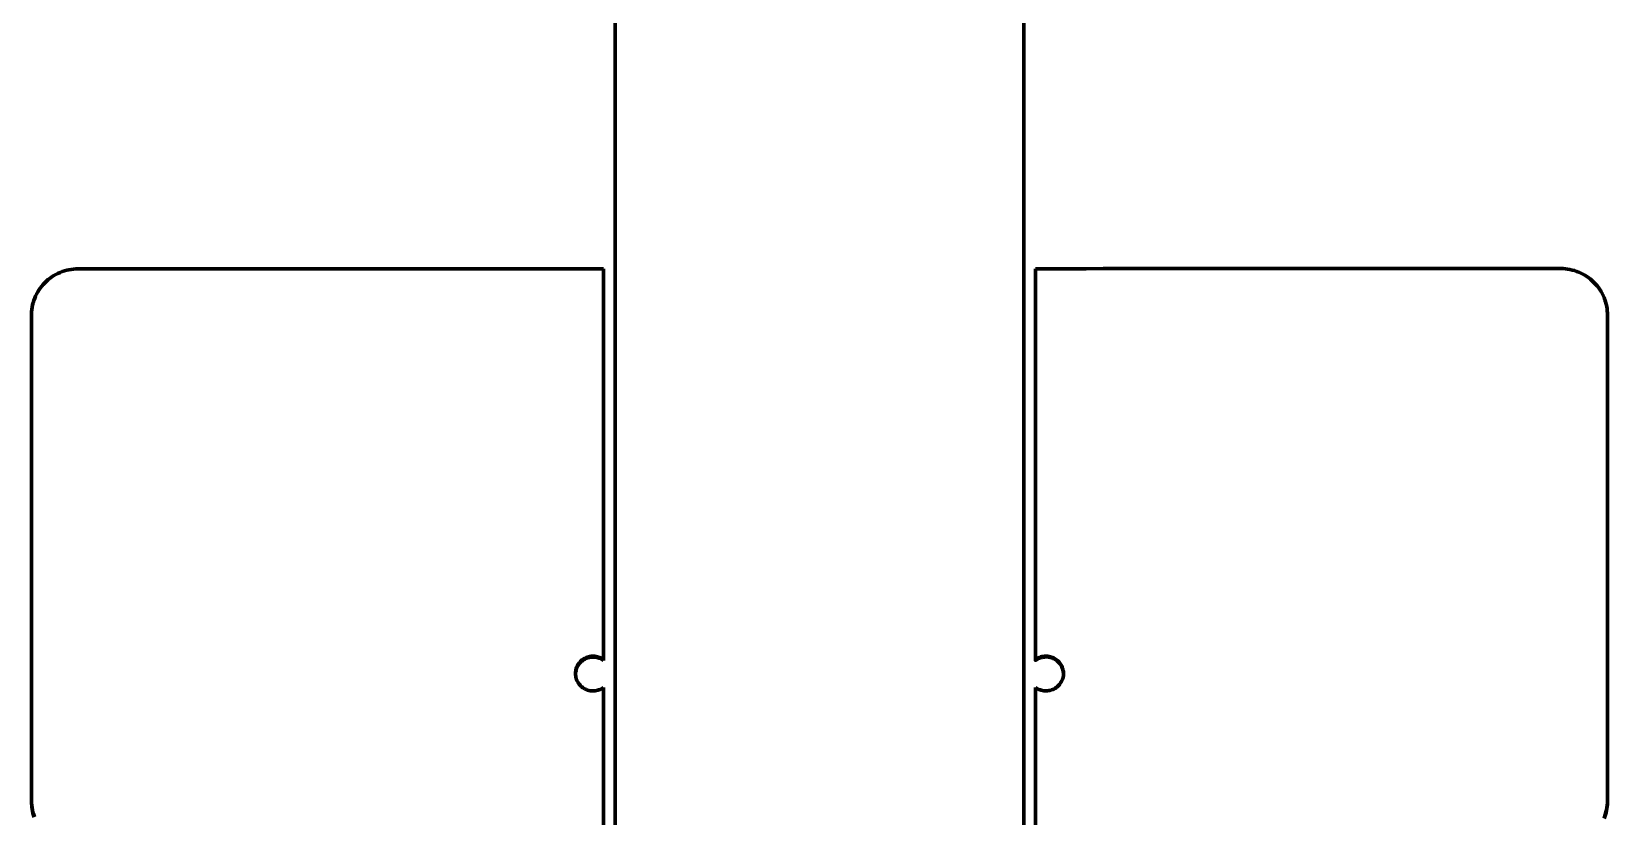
# Model space of a CAD drawing. Header units: millimetres. Extents: x 10 to 410, y 10 to 287.
# Drawn here: x 330.547 to 333.271, y 132.554 to 133.911 of the extents above; entities that cross this region are included whole.
import ezdxf

# ---------------------------------------------------------------- set-up
doc = ezdxf.new("R2010")
doc.units = ezdxf.units.MM
doc.layers.add('SECTION', color=1, linetype='CONTINUOUS', lineweight=70)

msp = doc.modelspace()

# ---------------------------------------------------------------- linework, layer by layer
at = {"layer": 'SECTION'}
for points in [[(331.556, 130.5004), (331.556, 131.21), (331.556, 131.9196), (331.556, 132.6293), (331.556, 133.3389), (331.556, 134.0486)], [(331.5561, 130.501), (331.5561, 131.2106), (331.5561, 131.9203), (331.5561, 132.6299), (331.5561, 133.3396), (331.5561, 134.0492)], [(332.2623, 130.5011), (332.2623, 131.2107), (332.2623, 131.9204), (332.2623, 132.63), (332.2623, 133.3397), (332.2623, 134.0493)], [(332.2623, 130.501), (332.2623, 131.2106), (332.2623, 131.9202), (332.2623, 132.6298), (332.2623, 133.3394), (332.2623, 134.049)], [(332.2623, 130.5004), (332.2623, 131.21), (332.2623, 131.9196), (332.2623, 132.6293), (332.2623, 133.3389), (332.2623, 134.0486)], [(330.5471, 133.4224), (330.5472, 133.4264), (330.5476, 133.4304), (330.5482, 133.4344), (330.549, 133.4383), (330.55, 133.4422), (330.5512, 133.446), (330.5526, 133.4498), (330.5541, 133.4535), (330.5559, 133.4571), (330.5578, 133.4607), (330.5599, 133.4641), (330.5622, 133.4674), (330.5646, 133.4706), (330.5672, 133.4737), (330.57, 133.4766), (330.5729, 133.4794), (330.5759, 133.482), (330.579, 133.4845), (330.5823, 133.4868), (330.5857, 133.489), (330.5892, 133.491), (330.5928, 133.4928), (330.5964, 133.4945), (330.6002, 133.4959), (330.604, 133.4972), (330.6079, 133.4983), (330.6118, 133.4992), (330.6158, 133.4998), (330.6197, 133.5003), (330.6237, 133.5006), (330.6278, 133.5007)], [(330.6278, 133.5007), (330.6571, 133.5007), (330.6864, 133.5007), (330.7156, 133.5007), (330.7449, 133.5007), (330.7742, 133.5008), (330.8035, 133.5008), (330.8328, 133.5008), (330.8621, 133.5008), (330.8914, 133.5008), (330.9207, 133.5008), (330.95, 133.5008), (330.9793, 133.5008), (331.0086, 133.5008), (331.0379, 133.5008), (331.0672, 133.5008), (331.0965, 133.5008), (331.1258, 133.5008), (331.1551, 133.5008), (331.1844, 133.5008), (331.2137, 133.5008), (331.2429, 133.5008), (331.2722, 133.5008), (331.3015, 133.5008), (331.3308, 133.5008), (331.3601, 133.5008), (331.3894, 133.5008), (331.4187, 133.5008), (331.448, 133.5008), (331.4773, 133.5008), (331.5066, 133.5008), (331.5359, 133.5008)], [(331.5359, 132.8249), (331.5359, 132.8467), (331.5359, 132.8685), (331.5359, 132.8903), (331.5359, 132.9121), (331.5359, 132.9339), (331.5359, 132.9557), (331.5359, 132.9775), (331.5359, 132.9993), (331.5359, 133.0211), (331.5359, 133.0429), (331.5359, 133.0647), (331.5359, 133.0865), (331.5359, 133.1083), (331.5359, 133.1302), (331.5359, 133.152), (331.5359, 133.1738), (331.5359, 133.1956), (331.5359, 133.2174), (331.5359, 133.2392), (331.5359, 133.261), (331.5359, 133.2828), (331.5359, 133.3046), (331.5359, 133.3264), (331.5359, 133.3482), (331.5359, 133.37), (331.5359, 133.3918), (331.5359, 133.4136), (331.5359, 133.4354), (331.5359, 133.4572), (331.5359, 133.479), (331.5359, 133.5008)], [(331.5359, 133.4995), (331.5359, 133.4995), (331.5359, 133.4995), (331.5359, 133.4995), (331.5359, 133.4995), (331.5359, 133.4995), (331.5359, 133.4995), (331.5359, 133.4995), (331.5359, 133.4995), (331.5359, 133.4995), (331.5359, 133.4995), (331.5359, 133.4995), (331.5359, 133.4995), (331.5359, 133.4995), (331.5359, 133.4995), (331.5359, 133.4995), (331.5359, 133.4995), (331.5359, 133.4995), (331.5359, 133.4996), (331.5359, 133.4996), (331.5359, 133.4996), (331.5359, 133.4996), (331.5359, 133.4996), (331.5359, 133.4996), (331.5359, 133.4996), (331.5359, 133.4996), (331.5359, 133.4996), (331.5359, 133.4996), (331.5359, 133.4996), (331.5359, 133.4996), (331.5359, 133.4996), (331.5359, 133.4996)], [(331.5359, 132.8235), (331.5359, 132.8453), (331.5359, 132.8671), (331.5359, 132.8889), (331.5359, 132.9108), (331.5359, 132.9326), (331.5359, 132.9544), (331.5359, 132.9762), (331.5359, 132.998), (331.5359, 133.0198), (331.5359, 133.0416), (331.5359, 133.0634), (331.5359, 133.0852), (331.5359, 133.107), (331.5359, 133.1288), (331.5359, 133.1506), (331.5359, 133.1724), (331.5359, 133.1942), (331.5359, 133.216), (331.5359, 133.2378), (331.5359, 133.2596), (331.5359, 133.2814), (331.5359, 133.3032), (331.5359, 133.3251), (331.5359, 133.3469), (331.5359, 133.3687), (331.5359, 133.3905), (331.5359, 133.4123), (331.5359, 133.4341), (331.5359, 133.4559), (331.5359, 133.4777), (331.5359, 133.4995)], [(332.2825, 133.5009), (332.3118, 133.5009), (332.3411, 133.5009), (332.3704, 133.5009), (332.3997, 133.501), (332.4289, 133.501), (332.4582, 133.501), (332.4875, 133.501), (332.5168, 133.501), (332.5461, 133.501), (332.5754, 133.501), (332.6047, 133.501), (332.634, 133.501), (332.6633, 133.501), (332.6926, 133.501), (332.7219, 133.501), (332.7512, 133.501), (332.7805, 133.501), (332.8098, 133.501), (332.8391, 133.501), (332.8684, 133.501), (332.8977, 133.501), (332.927, 133.501), (332.9562, 133.501), (332.9855, 133.501), (333.0148, 133.501), (333.0441, 133.501), (333.0734, 133.501), (333.1027, 133.501), (333.132, 133.501), (333.1613, 133.501), (333.1906, 133.501)], [(332.2825, 132.825), (332.2825, 132.8468), (332.2825, 132.8686), (332.2825, 132.8904), (332.2825, 132.9122), (332.2825, 132.934), (332.2825, 132.9558), (332.2825, 132.9776), (332.2825, 132.9994), (332.2825, 133.0212), (332.2825, 133.043), (332.2825, 133.0648), (332.2825, 133.0866), (332.2825, 133.1084), (332.2825, 133.1302), (332.2825, 133.1521), (332.2825, 133.1739), (332.2825, 133.1957), (332.2825, 133.2175), (332.2825, 133.2393), (332.2825, 133.2611), (332.2825, 133.2829), (332.2825, 133.3047), (332.2825, 133.3265), (332.2825, 133.3483), (332.2825, 133.3701), (332.2825, 133.3919), (332.2825, 133.4137), (332.2825, 133.4355), (332.2825, 133.4573), (332.2825, 133.4791), (332.2825, 133.5009)], [(333.2713, 133.4238), (333.271, 133.4278), (333.2706, 133.4317), (333.27, 133.4357), (333.2691, 133.4396), (333.2681, 133.4434), (333.2669, 133.4472), (333.2655, 133.4509), (333.2639, 133.4546), (333.2621, 133.4582), (333.2602, 133.4616), (333.2581, 133.465), (333.2558, 133.4683), (333.2533, 133.4714), (333.2507, 133.4744), (333.248, 133.4773), (333.2451, 133.4801), (333.2421, 133.4827), (333.239, 133.4851), (333.2357, 133.4874), (333.2323, 133.4895), (333.2289, 133.4915), (333.2253, 133.4933), (333.2217, 133.4949), (333.2179, 133.4963), (333.2142, 133.4976), (333.2103, 133.4986), (333.2064, 133.4995), (333.2025, 133.5002), (333.1986, 133.5007), (333.1946, 133.501), (333.1906, 133.501)], [(330.547, 133.4207), (330.547, 133.4208), (330.547, 133.4208), (330.547, 133.4209), (330.547, 133.4209), (330.547, 133.421), (330.547, 133.421), (330.547, 133.4211), (330.547, 133.4212), (330.547, 133.4212), (330.547, 133.4213), (330.547, 133.4213), (330.547, 133.4214), (330.547, 133.4214), (330.547, 133.4215), (330.547, 133.4215), (330.547, 133.4216), (330.5471, 133.4216), (330.5471, 133.4217), (330.5471, 133.4217), (330.5471, 133.4218), (330.5471, 133.4218), (330.5471, 133.4219), (330.5471, 133.422), (330.5471, 133.422), (330.5471, 133.4221), (330.5471, 133.4221), (330.5471, 133.4222), (330.5471, 133.4222), (330.5471, 133.4223), (330.5471, 133.4223), (330.5471, 133.4224)], [(330.5471, 133.4224), (330.5471, 133.4223), (330.5471, 133.4222), (330.5471, 133.4222), (330.5471, 133.4221), (330.5471, 133.422), (330.5471, 133.422), (330.5471, 133.4219), (330.5471, 133.4218), (330.5471, 133.4218), (330.5471, 133.4217), (330.547, 133.4216), (330.547, 133.4215), (330.547, 133.4215), (330.547, 133.4214), (330.547, 133.4213), (330.547, 133.4213), (330.547, 133.4212), (330.547, 133.4211), (330.547, 133.4211), (330.547, 133.421), (330.547, 133.4209), (330.547, 133.4208), (330.547, 133.4208), (330.547, 133.4207), (330.547, 133.4206), (330.547, 133.4206), (330.547, 133.4205), (330.547, 133.4204), (330.547, 133.4204), (330.547, 133.4203), (330.547, 133.4202)], [(330.547, 132.5808), (330.547, 132.6079), (330.547, 132.635), (330.547, 132.6621), (330.547, 132.6892), (330.547, 132.7162), (330.547, 132.7433), (330.547, 132.7704), (330.547, 132.7975), (330.547, 132.8246), (330.547, 132.8517), (330.547, 132.8788), (330.547, 132.9059), (330.547, 132.933), (330.547, 132.9601), (330.547, 132.9872), (330.547, 133.0143), (330.547, 133.0414), (330.547, 133.0685), (330.547, 133.0956), (330.547, 133.1227), (330.547, 133.1498), (330.547, 133.1769), (330.547, 133.204), (330.547, 133.2311), (330.547, 133.2582), (330.547, 133.2853), (330.547, 133.3123), (330.547, 133.3394), (330.547, 133.3665), (330.547, 133.3936), (330.547, 133.4207)], [(330.547, 133.4202), (330.547, 133.4202), (330.547, 133.4203), (330.547, 133.4203), (330.547, 133.4203), (330.547, 133.4203), (330.547, 133.4203), (330.547, 133.4203), (330.547, 133.4204), (330.547, 133.4204), (330.547, 133.4204), (330.547, 133.4204), (330.547, 133.4204), (330.547, 133.4204), (330.547, 133.4204), (330.547, 133.4205), (330.547, 133.4205), (330.547, 133.4205), (330.547, 133.4205), (330.547, 133.4205), (330.547, 133.4205), (330.547, 133.4206), (330.547, 133.4206), (330.547, 133.4206), (330.547, 133.4206), (330.547, 133.4206), (330.547, 133.4206), (330.547, 133.4207), (330.547, 133.4207), (330.547, 133.4207), (330.547, 133.4207), (330.547, 133.4207)], [(330.547, 133.4202), (330.547, 133.4202), (330.547, 133.4203), (330.547, 133.4203), (330.547, 133.4203), (330.547, 133.4203), (330.547, 133.4203), (330.547, 133.4203), (330.547, 133.4204), (330.547, 133.4204), (330.547, 133.4204), (330.547, 133.4204), (330.547, 133.4204), (330.547, 133.4204), (330.547, 133.4204), (330.547, 133.4205), (330.547, 133.4205), (330.547, 133.4205), (330.547, 133.4205), (330.547, 133.4205), (330.547, 133.4205), (330.547, 133.4206), (330.547, 133.4206), (330.547, 133.4206), (330.547, 133.4206), (330.547, 133.4206), (330.547, 133.4206), (330.547, 133.4207), (330.547, 133.4207), (330.547, 133.4207), (330.547, 133.4207), (330.547, 133.4207)], [(330.547, 133.4197), (330.547, 133.4197), (330.547, 133.4197), (330.547, 133.4198), (330.547, 133.4198), (330.547, 133.4198), (330.547, 133.4198), (330.547, 133.4198), (330.547, 133.4198), (330.547, 133.4199), (330.547, 133.4199), (330.547, 133.4199), (330.547, 133.4199), (330.547, 133.4199), (330.547, 133.4199), (330.547, 133.42), (330.547, 133.42), (330.547, 133.42), (330.547, 133.42), (330.547, 133.42), (330.547, 133.42), (330.547, 133.4201), (330.547, 133.4201), (330.547, 133.4201), (330.547, 133.4201), (330.547, 133.4201), (330.547, 133.4201), (330.547, 133.4202), (330.547, 133.4202), (330.547, 133.4202), (330.547, 133.4202), (330.547, 133.4202)], [(330.547, 133.4197), (330.547, 133.4197), (330.547, 133.4197), (330.547, 133.4198), (330.547, 133.4198), (330.547, 133.4198), (330.547, 133.4198), (330.547, 133.4198), (330.547, 133.4198), (330.547, 133.4199), (330.547, 133.4199), (330.547, 133.4199), (330.547, 133.4199), (330.547, 133.4199), (330.547, 133.4199), (330.547, 133.42), (330.547, 133.42), (330.547, 133.42), (330.547, 133.42), (330.547, 133.42), (330.547, 133.42), (330.547, 133.4201), (330.547, 133.4201), (330.547, 133.4201), (330.547, 133.4201), (330.547, 133.4201), (330.547, 133.4201), (330.547, 133.4202), (330.547, 133.4202), (330.547, 133.4202), (330.547, 133.4202), (330.547, 133.4202)], [(330.547, 132.5803), (330.547, 132.6074), (330.547, 132.6345), (330.547, 132.6615), (330.547, 132.6886), (330.547, 132.7157), (330.547, 132.7428), (330.547, 132.7699), (330.547, 132.797), (330.547, 132.8241), (330.547, 132.8512), (330.547, 132.8783), (330.547, 132.9054), (330.547, 132.9325), (330.547, 132.9596), (330.547, 132.9867), (330.547, 133.0138), (330.547, 133.0409), (330.547, 133.068), (330.547, 133.0951), (330.547, 133.1222), (330.547, 133.1493), (330.547, 133.1764), (330.547, 133.2035), (330.547, 133.2306), (330.547, 133.2576), (330.547, 133.2847), (330.547, 133.3118), (330.547, 133.3389), (330.547, 133.366), (330.547, 133.3931), (330.547, 133.4202)], [(333.2713, 133.4211), (333.2713, 133.4212), (333.2713, 133.4212), (333.2713, 133.4213), (333.2713, 133.4214), (333.2713, 133.4215), (333.2713, 133.4216), (333.2713, 133.4217), (333.2713, 133.4218), (333.2713, 133.4219), (333.2713, 133.4219), (333.2713, 133.422), (333.2713, 133.4221), (333.2713, 133.4222), (333.2713, 133.4223), (333.2713, 133.4224), (333.2713, 133.4225), (333.2713, 133.4226), (333.2713, 133.4227), (333.2713, 133.4227), (333.2713, 133.4228), (333.2713, 133.4229), (333.2713, 133.423), (333.2713, 133.4231), (333.2713, 133.4232), (333.2713, 133.4233), (333.2713, 133.4234), (333.2713, 133.4235), (333.2713, 133.4235), (333.2713, 133.4236), (333.2713, 133.4237), (333.2713, 133.4238)], [(333.2713, 133.4238), (333.2713, 133.4237), (333.2713, 133.4236), (333.2713, 133.4235), (333.2713, 133.4233), (333.2713, 133.4232), (333.2713, 133.4231), (333.2713, 133.423), (333.2713, 133.4229), (333.2713, 133.4228), (333.2713, 133.4226), (333.2713, 133.4225), (333.2713, 133.4224), (333.2713, 133.4223), (333.2713, 133.4222), (333.2713, 133.4221), (333.2713, 133.422), (333.2713, 133.4218), (333.2713, 133.4217), (333.2713, 133.4216), (333.2713, 133.4215), (333.2713, 133.4214), (333.2713, 133.4213), (333.2713, 133.4211), (333.2713, 133.421), (333.2713, 133.4209), (333.2713, 133.4208), (333.2713, 133.4207), (333.2713, 133.4206), (333.2713, 133.4205), (333.2713, 133.4203), (333.2713, 133.4202)], [(333.2713, 132.5811), (333.2713, 132.6082), (333.2713, 132.6353), (333.2713, 132.6624), (333.2713, 132.6895), (333.2713, 132.7166), (333.2713, 132.7437), (333.2713, 132.7708), (333.2713, 132.7979), (333.2713, 132.825), (333.2713, 132.8521), (333.2713, 132.8792), (333.2713, 132.9062), (333.2713, 132.9333), (333.2713, 132.9604), (333.2713, 132.9875), (333.2713, 133.0146), (333.2713, 133.0417), (333.2713, 133.0688), (333.2713, 133.0959), (333.2713, 133.123), (333.2713, 133.1501), (333.2713, 133.1772), (333.2713, 133.2043), (333.2713, 133.2314), (333.2713, 133.2585), (333.2713, 133.2856), (333.2713, 133.3127), (333.2713, 133.3398), (333.2713, 133.3669), (333.2713, 133.394), (333.2713, 133.4211)], [(333.2713, 133.4211), (333.2713, 133.421), (333.2713, 133.421), (333.2713, 133.421), (333.2713, 133.421), (333.2713, 133.4209), (333.2713, 133.4209), (333.2713, 133.4209), (333.2713, 133.4208), (333.2713, 133.4208), (333.2713, 133.4208), (333.2713, 133.4208), (333.2713, 133.4207), (333.2713, 133.4207), (333.2713, 133.4207), (333.2713, 133.4207), (333.2713, 133.4206), (333.2713, 133.4206), (333.2713, 133.4206), (333.2713, 133.4205), (333.2713, 133.4205), (333.2713, 133.4205), (333.2713, 133.4205), (333.2713, 133.4204), (333.2713, 133.4204), (333.2713, 133.4204), (333.2713, 133.4204), (333.2713, 133.4203), (333.2713, 133.4203), (333.2713, 133.4203), (333.2713, 133.4202), (333.2713, 133.4202)], [(333.2713, 133.4211), (333.2713, 133.421), (333.2713, 133.421), (333.2713, 133.421), (333.2713, 133.421), (333.2713, 133.4209), (333.2713, 133.4209), (333.2713, 133.4209), (333.2713, 133.4208), (333.2713, 133.4208), (333.2713, 133.4208), (333.2713, 133.4208), (333.2713, 133.4207), (333.2713, 133.4207), (333.2713, 133.4207), (333.2713, 133.4207), (333.2713, 133.4206), (333.2713, 133.4206), (333.2713, 133.4206), (333.2713, 133.4205), (333.2713, 133.4205), (333.2713, 133.4205), (333.2713, 133.4205), (333.2713, 133.4204), (333.2713, 133.4204), (333.2713, 133.4204), (333.2713, 133.4204), (333.2713, 133.4203), (333.2713, 133.4203), (333.2713, 133.4203), (333.2713, 133.4202), (333.2713, 133.4202)], [(333.2713, 133.4202), (333.2713, 133.4202), (333.2713, 133.4202), (333.2713, 133.4202), (333.2713, 133.4202), (333.2713, 133.4201), (333.2713, 133.4201), (333.2713, 133.4201), (333.2713, 133.4201), (333.2713, 133.4201), (333.2713, 133.4201), (333.2713, 133.42), (333.2713, 133.42), (333.2713, 133.42), (333.2713, 133.42), (333.2713, 133.42), (333.2713, 133.42), (333.2713, 133.4199), (333.2713, 133.4199), (333.2713, 133.4199), (333.2713, 133.4199), (333.2713, 133.4199), (333.2713, 133.4199), (333.2713, 133.4198), (333.2713, 133.4198), (333.2713, 133.4198), (333.2713, 133.4198), (333.2713, 133.4198), (333.2713, 133.4198), (333.2713, 133.4197), (333.2713, 133.4197), (333.2713, 133.4197)], [(333.2713, 133.4202), (333.2713, 133.4202), (333.2713, 133.4202), (333.2713, 133.4202), (333.2713, 133.4202), (333.2713, 133.4201), (333.2713, 133.4201), (333.2713, 133.4201), (333.2713, 133.4201), (333.2713, 133.4201), (333.2713, 133.4201), (333.2713, 133.42), (333.2713, 133.42), (333.2713, 133.42), (333.2713, 133.42), (333.2713, 133.42), (333.2713, 133.42), (333.2713, 133.4199), (333.2713, 133.4199), (333.2713, 133.4199), (333.2713, 133.4199), (333.2713, 133.4199), (333.2713, 133.4199), (333.2713, 133.4198), (333.2713, 133.4198), (333.2713, 133.4198), (333.2713, 133.4198), (333.2713, 133.4198), (333.2713, 133.4198), (333.2713, 133.4197), (333.2713, 133.4197), (333.2713, 133.4197)], [(333.2713, 132.5803), (333.2713, 132.6074), (333.2713, 132.6345), (333.2713, 132.6615), (333.2713, 132.6886), (333.2713, 132.7157), (333.2713, 132.7428), (333.2713, 132.7699), (333.2713, 132.797), (333.2713, 132.8241), (333.2713, 132.8512), (333.2713, 132.8783), (333.2713, 132.9054), (333.2713, 132.9325), (333.2713, 132.9596), (333.2713, 132.9867), (333.2713, 133.0138), (333.2713, 133.0409), (333.2713, 133.068), (333.2713, 133.0951), (333.2713, 133.1222), (333.2713, 133.1493), (333.2713, 133.1764), (333.2713, 133.2035), (333.2713, 133.2306), (333.2713, 133.2576), (333.2713, 133.2847), (333.2713, 133.3118), (333.2713, 133.3389), (333.2713, 133.366), (333.2713, 133.3931), (333.2713, 133.4202)], [(333.2713, 132.5808), (333.2713, 132.6078), (333.2713, 132.6349), (333.2713, 132.662), (333.2713, 132.689), (333.2713, 132.7161), (333.2713, 132.7431), (333.2713, 132.7702), (333.2713, 132.7973), (333.2713, 132.8243), (333.2713, 132.8514), (333.2713, 132.8785), (333.2713, 132.9055), (333.2713, 132.9326), (333.2713, 132.9596), (333.2713, 132.9867), (333.2713, 133.0138), (333.2713, 133.0408), (333.2713, 133.0679), (333.2713, 133.095), (333.2713, 133.122), (333.2713, 133.1491), (333.2713, 133.1761), (333.2713, 133.2032), (333.2713, 133.2303), (333.2713, 133.2573), (333.2713, 133.2844), (333.2713, 133.3115), (333.2713, 133.3385), (333.2713, 133.3656), (333.2713, 133.3927), (333.2713, 133.4197)], [(331.5359, 132.8235), (331.5341, 132.8247), (331.5323, 132.8258), (331.5304, 132.8268), (331.5284, 132.8276), (331.5264, 132.8283), (331.5243, 132.8288), (331.5222, 132.8292), (331.5201, 132.8294), (331.5179, 132.8295), (331.5158, 132.8295), (331.5137, 132.8293), (331.5116, 132.8289), (331.5095, 132.8284), (331.5074, 132.8277), (331.5055, 132.8269), (331.5035, 132.826), (331.5017, 132.825), (331.4999, 132.8238), (331.4982, 132.8225), (331.4966, 132.821), (331.4951, 132.8195), (331.4938, 132.8178), (331.4925, 132.8161), (331.4914, 132.8143), (331.4904, 132.8124), (331.4895, 132.8104), (331.4888, 132.8084), (331.4883, 132.8064), (331.4878, 132.8043), (331.4876, 132.8021), (331.4875, 132.8)], [(331.4876, 132.8033), (331.4878, 132.8054), (331.4882, 132.8074), (331.4887, 132.8094), (331.4894, 132.8114), (331.4902, 132.8133), (331.4911, 132.8152), (331.4922, 132.8169), (331.4933, 132.8187), (331.4946, 132.8203), (331.496, 132.8218), (331.4975, 132.8232), (331.4991, 132.8246), (331.5008, 132.8258), (331.5026, 132.8269), (331.5044, 132.8278), (331.5063, 132.8287), (331.5083, 132.8294), (331.5103, 132.83), (331.5123, 132.8304), (331.5144, 132.8307), (331.5164, 132.8308), (331.5185, 132.8309), (331.5206, 132.8307), (331.5226, 132.8305), (331.5247, 132.8301), (331.5267, 132.8295), (331.5286, 132.8289), (331.5305, 132.8281), (331.5324, 132.8271), (331.5342, 132.8261), (331.5359, 132.8249)], [(331.5359, 132.8243), (331.5359, 132.8243), (331.5359, 132.8243), (331.5359, 132.8243), (331.5359, 132.8243), (331.5359, 132.8244), (331.5359, 132.8244), (331.5359, 132.8244), (331.5359, 132.8244), (331.5359, 132.8244), (331.5359, 132.8245), (331.5359, 132.8245), (331.5359, 132.8245), (331.5359, 132.8245), (331.5359, 132.8245), (331.5359, 132.8246), (331.5359, 132.8246), (331.5359, 132.8246), (331.5359, 132.8246), (331.5359, 132.8246), (331.5359, 132.8247), (331.5359, 132.8247), (331.5359, 132.8247), (331.5359, 132.8247), (331.5359, 132.8247), (331.5359, 132.8248), (331.5359, 132.8248), (331.5359, 132.8248), (331.5359, 132.8248), (331.5359, 132.8248), (331.5359, 132.8249), (331.5359, 132.8249)], [(331.5359, 132.8235), (331.5359, 132.8236), (331.5359, 132.8236), (331.5359, 132.8236), (331.5359, 132.8236), (331.5359, 132.8236), (331.5359, 132.8237), (331.5359, 132.8237), (331.5359, 132.8237), (331.5359, 132.8237), (331.5359, 132.8238), (331.5359, 132.8238), (331.5359, 132.8238), (331.5359, 132.8238), (331.5359, 132.8239), (331.5359, 132.8239), (331.5359, 132.8239), (331.5359, 132.8239), (331.5359, 132.8239), (331.5359, 132.824), (331.5359, 132.824), (331.5359, 132.824), (331.5359, 132.824), (331.5359, 132.8241), (331.5359, 132.8241), (331.5359, 132.8241), (331.5359, 132.8241), (331.5359, 132.8242), (331.5359, 132.8242), (331.5359, 132.8242), (331.5359, 132.8242), (331.5359, 132.8243)], [(332.2825, 132.825), (332.2842, 132.8261), (332.2859, 132.8272), (332.2878, 132.8281), (332.2897, 132.8289), (332.2916, 132.8296), (332.2936, 132.8302), (332.2956, 132.8306), (332.2977, 132.8308), (332.2997, 132.831), (332.3018, 132.8309), (332.3039, 132.8308), (332.3059, 132.8305), (332.3079, 132.8301), (332.3099, 132.8295), (332.3119, 132.8288), (332.3137, 132.828), (332.3156, 132.8271), (332.3173, 132.826), (332.319, 132.8248), (332.3206, 132.8235), (332.3221, 132.8221), (332.3235, 132.8206), (332.3248, 132.819), (332.326, 132.8173), (332.3271, 132.8156), (332.328, 132.8137), (332.3289, 132.8118), (332.3295, 132.8099), (332.3301, 132.8079), (332.3305, 132.8059), (332.3308, 132.8038)], [(332.3309, 132.8005), (332.3308, 132.8026), (332.3305, 132.8047), (332.33, 132.8068), (332.3295, 132.8089), (332.3287, 132.8109), (332.3279, 132.8128), (332.3268, 132.8147), (332.3257, 132.8165), (332.3244, 132.8182), (332.3231, 132.8198), (332.3216, 132.8213), (332.32, 132.8227), (332.3183, 132.824), (332.3165, 132.8252), (332.3147, 132.8262), (332.3127, 132.8271), (332.3108, 132.8279), (332.3087, 132.8285), (332.3067, 132.829), (332.3046, 132.8294), (332.3025, 132.8296), (332.3003, 132.8296), (332.2982, 132.8295), (332.2961, 132.8293), (332.294, 132.8289), (332.2919, 132.8284), (332.2899, 132.8277), (332.288, 132.8269), (332.2861, 132.8259), (332.2842, 132.8248), (332.2825, 132.8236)], [(332.2825, 132.825), (332.2825, 132.8249), (332.2825, 132.8249), (332.2825, 132.8249), (332.2825, 132.8249), (332.2825, 132.8249), (332.2825, 132.8248), (332.2825, 132.8248), (332.2825, 132.8248), (332.2825, 132.8248), (332.2825, 132.8247), (332.2825, 132.8247), (332.2825, 132.8247), (332.2825, 132.8247), (332.2825, 132.8246), (332.2825, 132.8246), (332.2825, 132.8246), (332.2825, 132.8246), (332.2825, 132.8246), (332.2825, 132.8245), (332.2825, 132.8245), (332.2825, 132.8245), (332.2825, 132.8245), (332.2825, 132.8244), (332.2825, 132.8244), (332.2825, 132.8244), (332.2825, 132.8244), (332.2825, 132.8243), (332.2825, 132.8243), (332.2825, 132.8243), (332.2825, 132.8243), (332.2825, 132.8243)], [(332.2825, 132.8236), (332.2825, 132.8237), (332.2825, 132.8237), (332.2825, 132.8237), (332.2825, 132.8238), (332.2825, 132.8238), (332.2825, 132.8239), (332.2825, 132.8239), (332.2825, 132.8239), (332.2825, 132.824), (332.2825, 132.824), (332.2825, 132.8241), (332.2825, 132.8241), (332.2825, 132.8241), (332.2825, 132.8242), (332.2825, 132.8242), (332.2825, 132.8243), (332.2825, 132.8243), (332.2825, 132.8244), (332.2825, 132.8244), (332.2825, 132.8244), (332.2825, 132.8245), (332.2825, 132.8245), (332.2825, 132.8246), (332.2825, 132.8246), (332.2825, 132.8246), (332.2825, 132.8247), (332.2825, 132.8247), (332.2825, 132.8248), (332.2825, 132.8248), (332.2825, 132.8248), (332.2825, 132.8249)], [(332.2825, 132.8243), (332.2825, 132.8242), (332.2825, 132.8242), (332.2825, 132.8242), (332.2825, 132.8242), (332.2825, 132.8241), (332.2825, 132.8241), (332.2825, 132.8241), (332.2825, 132.8241), (332.2825, 132.8241), (332.2825, 132.824), (332.2825, 132.824), (332.2825, 132.824), (332.2825, 132.824), (332.2825, 132.824), (332.2825, 132.8239), (332.2825, 132.8239), (332.2825, 132.8239), (332.2825, 132.8239), (332.2825, 132.8239), (332.2825, 132.8238), (332.2825, 132.8238), (332.2825, 132.8238), (332.2825, 132.8238), (332.2825, 132.8238), (332.2825, 132.8237), (332.2825, 132.8237), (332.2825, 132.8237), (332.2825, 132.8237), (332.2825, 132.8237), (332.2825, 132.8236), (332.2825, 132.8236)], [(331.5359, 132.7769), (331.534, 132.7756), (331.5321, 132.7745), (331.5301, 132.7735), (331.528, 132.7727), (331.5259, 132.772), (331.5237, 132.7715), (331.5215, 132.7711), (331.5193, 132.7709), (331.5171, 132.7709), (331.5149, 132.771), (331.5126, 132.7713), (331.5104, 132.7718), (331.5083, 132.7724), (331.5062, 132.7731), (331.5042, 132.7741), (331.5022, 132.7751), (331.5003, 132.7763), (331.4985, 132.7777), (331.4969, 132.7791), (331.4953, 132.7807), (331.4938, 132.7824), (331.4925, 132.7842), (331.4914, 132.7861), (331.4903, 132.7881), (331.4894, 132.7902), (331.4887, 132.7923), (331.4882, 132.7944), (331.4878, 132.7966), (331.4875, 132.7989), (331.4875, 132.8011), (331.4876, 132.8033)], [(332.3308, 132.8038), (332.3309, 132.8016), (332.3309, 132.7993), (332.3307, 132.7971), (332.3303, 132.7949), (332.3297, 132.7927), (332.329, 132.7906), (332.3282, 132.7885), (332.3272, 132.7865), (332.326, 132.7846), (332.3247, 132.7828), (332.3232, 132.781), (332.3217, 132.7794), (332.32, 132.7779), (332.3182, 132.7766), (332.3163, 132.7753), (332.3144, 132.7742), (332.3123, 132.7733), (332.3102, 132.7725), (332.3081, 132.7719), (332.3059, 132.7714), (332.3036, 132.7711), (332.3014, 132.771), (332.2992, 132.771), (332.2969, 132.7712), (332.2947, 132.7716), (332.2925, 132.7721), (332.2904, 132.7728), (332.2883, 132.7736), (332.2863, 132.7746), (332.2843, 132.7757), (332.2825, 132.777)], [(331.5359, 132.5343), (331.5359, 132.5586), (331.5359, 132.5828), (331.5359, 132.6071), (331.5359, 132.6313), (331.5359, 132.6556), (331.5359, 132.6799), (331.5359, 132.7041), (331.5359, 132.7284), (331.5359, 132.7526), (331.5359, 132.7769)], [(331.5359, 132.7755), (331.5359, 132.7755), (331.5359, 132.7755), (331.5359, 132.7755), (331.5359, 132.7755), (331.5359, 132.7755), (331.5359, 132.7756), (331.5359, 132.7756), (331.5359, 132.7756), (331.5359, 132.7756), (331.5359, 132.7756), (331.5359, 132.7756), (331.5359, 132.7756), (331.5359, 132.7756), (331.5359, 132.7756), (331.5359, 132.7756), (331.5359, 132.7756), (331.5359, 132.7756), (331.5359, 132.7756), (331.5359, 132.7756), (331.5359, 132.7756), (331.5359, 132.7756), (331.5359, 132.7756), (331.5359, 132.7756), (331.5359, 132.7756), (331.5359, 132.7756), (331.5359, 132.7756), (331.5359, 132.7756), (331.5359, 132.7756), (331.5359, 132.7756), (331.5359, 132.7756), (331.5359, 132.7756)], [(331.5359, 132.533), (331.5359, 132.5572), (331.5359, 132.5815), (331.5359, 132.6057), (331.5359, 132.63), (331.5359, 132.6542), (331.5359, 132.6785), (331.5359, 132.7028), (331.5359, 132.727), (331.5359, 132.7513), (331.5359, 132.7755)], [(332.2825, 132.5344), (332.2825, 132.5587), (332.2825, 132.5829), (332.2825, 132.6072), (332.2825, 132.6314), (332.2825, 132.6557), (332.2825, 132.6799), (332.2825, 132.7042), (332.2825, 132.7285), (332.2825, 132.7527), (332.2825, 132.777)], [(330.547, 132.5803), (330.547, 132.5803), (330.547, 132.5803), (330.547, 132.5803), (330.547, 132.5803), (330.547, 132.5803), (330.547, 132.5804), (330.547, 132.5804), (330.547, 132.5804), (330.547, 132.5804), (330.547, 132.5804), (330.547, 132.5804), (330.547, 132.5805), (330.547, 132.5805), (330.547, 132.5805), (330.547, 132.5805), (330.547, 132.5805), (330.547, 132.5805), (330.547, 132.5806), (330.547, 132.5806), (330.547, 132.5806), (330.547, 132.5806), (330.547, 132.5806), (330.547, 132.5806), (330.547, 132.5807), (330.547, 132.5807), (330.547, 132.5807), (330.547, 132.5807), (330.547, 132.5807), (330.547, 132.5807), (330.547, 132.5808), (330.547, 132.5808)], [(330.547, 132.5808), (330.5472, 132.5767), (330.5475, 132.5726), (330.548, 132.5686), (330.5487, 132.5646), (330.5496, 132.5606), (330.5508, 132.5567), (330.5521, 132.5529)], [(330.547, 132.5803), (330.547, 132.5803), (330.547, 132.5803), (330.547, 132.5803), (330.547, 132.5803), (330.547, 132.5803), (330.547, 132.5804), (330.547, 132.5804), (330.547, 132.5804), (330.547, 132.5804), (330.547, 132.5804), (330.547, 132.5804), (330.547, 132.5805), (330.547, 132.5805), (330.547, 132.5805), (330.547, 132.5805), (330.547, 132.5805), (330.547, 132.5805), (330.547, 132.5806), (330.547, 132.5806), (330.547, 132.5806), (330.547, 132.5806), (330.547, 132.5806), (330.547, 132.5806), (330.547, 132.5807), (330.547, 132.5807), (330.547, 132.5807), (330.547, 132.5807), (330.547, 132.5807), (330.547, 132.5807), (330.547, 132.5808), (330.547, 132.5808)], [(330.5471, 132.5794), (330.5471, 132.5794), (330.5471, 132.5795), (330.5471, 132.5795), (330.5471, 132.5795), (330.5471, 132.5796), (330.547, 132.5796), (330.547, 132.5796), (330.547, 132.5796), (330.547, 132.5797), (330.547, 132.5797), (330.547, 132.5797), (330.547, 132.5797), (330.547, 132.5798), (330.547, 132.5798), (330.547, 132.5798), (330.547, 132.5799), (330.547, 132.5799), (330.547, 132.5799), (330.547, 132.5799), (330.547, 132.58), (330.547, 132.58), (330.547, 132.58), (330.547, 132.58), (330.547, 132.5801), (330.547, 132.5801), (330.547, 132.5801), (330.547, 132.5802), (330.547, 132.5802), (330.547, 132.5802), (330.547, 132.5802), (330.547, 132.5803)], [(330.5471, 132.5794), (330.5471, 132.5794), (330.5471, 132.5795), (330.5471, 132.5795), (330.5471, 132.5795), (330.5471, 132.5796), (330.547, 132.5796), (330.547, 132.5796), (330.547, 132.5796), (330.547, 132.5797), (330.547, 132.5797), (330.547, 132.5797), (330.547, 132.5797), (330.547, 132.5798), (330.547, 132.5798), (330.547, 132.5798), (330.547, 132.5799), (330.547, 132.5799), (330.547, 132.5799), (330.547, 132.5799), (330.547, 132.58), (330.547, 132.58), (330.547, 132.58), (330.547, 132.58), (330.547, 132.5801), (330.547, 132.5801), (330.547, 132.5801), (330.547, 132.5802), (330.547, 132.5802), (330.547, 132.5802), (330.547, 132.5802), (330.547, 132.5803)], [(330.5471, 132.5767), (330.5471, 132.5768), (330.5471, 132.5769), (330.5471, 132.577), (330.5471, 132.5771), (330.5471, 132.5773), (330.5471, 132.5774), (330.5471, 132.5775), (330.5471, 132.5776), (330.5471, 132.5777), (330.5471, 132.5778), (330.5471, 132.5779), (330.5471, 132.5781), (330.5471, 132.5782), (330.5471, 132.5783), (330.5471, 132.5784), (330.5471, 132.5785), (330.5471, 132.5786), (330.5471, 132.5788), (330.547, 132.5789), (330.547, 132.579), (330.547, 132.5791), (330.547, 132.5792), (330.547, 132.5793), (330.547, 132.5795), (330.547, 132.5796), (330.547, 132.5797), (330.547, 132.5798), (330.547, 132.5799), (330.547, 132.58), (330.547, 132.5801), (330.547, 132.5803)], [(330.5471, 132.5794), (330.5471, 132.5793), (330.5471, 132.5792), (330.5471, 132.5792), (330.5471, 132.5791), (330.5471, 132.579), (330.5471, 132.5789), (330.5471, 132.5788), (330.5471, 132.5787), (330.5471, 132.5786), (330.5471, 132.5785), (330.5471, 132.5784), (330.5471, 132.5784), (330.5471, 132.5783), (330.5471, 132.5782), (330.5471, 132.5781), (330.5471, 132.578), (330.5471, 132.5779), (330.5471, 132.5778), (330.5471, 132.5777), (330.5471, 132.5777), (330.5471, 132.5776), (330.5471, 132.5775), (330.5471, 132.5774), (330.5471, 132.5773), (330.5471, 132.5772), (330.5471, 132.5771), (330.5471, 132.577), (330.5471, 132.5769), (330.5471, 132.5769), (330.5471, 132.5768), (330.5471, 132.5767)], [(330.5471, 132.5767), (330.5473, 132.5732), (330.5477, 132.5697), (330.5482, 132.5662), (330.5488, 132.5628), (330.5496, 132.5594), (330.5506, 132.556), (330.5517, 132.5527)], [(333.2713, 132.5781), (333.2712, 132.5746), (333.2708, 132.571), (333.2704, 132.5675), (333.2698, 132.564), (333.269, 132.5606), (333.268, 132.5572), (333.267, 132.5538), (333.2657, 132.5505)], [(333.2713, 132.5811), (333.2712, 132.577), (333.2709, 132.573), (333.2704, 132.5689), (333.2697, 132.5649), (333.2687, 132.561), (333.2676, 132.5571), (333.2663, 132.5532)], [(333.2713, 132.5811), (333.2713, 132.5811), (333.2713, 132.581), (333.2713, 132.581), (333.2713, 132.581), (333.2713, 132.581), (333.2713, 132.5809), (333.2713, 132.5809), (333.2713, 132.5809), (333.2713, 132.5809), (333.2713, 132.5808), (333.2713, 132.5808), (333.2713, 132.5808), (333.2713, 132.5808), (333.2713, 132.5807), (333.2713, 132.5807), (333.2713, 132.5807), (333.2713, 132.5806), (333.2713, 132.5806), (333.2713, 132.5806), (333.2713, 132.5806), (333.2713, 132.5805), (333.2713, 132.5805), (333.2713, 132.5805), (333.2713, 132.5805), (333.2713, 132.5804), (333.2713, 132.5804), (333.2713, 132.5804), (333.2713, 132.5803), (333.2713, 132.5803), (333.2713, 132.5803), (333.2713, 132.5803)], [(333.2713, 132.5811), (333.2713, 132.5811), (333.2713, 132.581), (333.2713, 132.581), (333.2713, 132.581), (333.2713, 132.581), (333.2713, 132.5809), (333.2713, 132.5809), (333.2713, 132.5809), (333.2713, 132.5809), (333.2713, 132.5808), (333.2713, 132.5808), (333.2713, 132.5808), (333.2713, 132.5808), (333.2713, 132.5807), (333.2713, 132.5807), (333.2713, 132.5807), (333.2713, 132.5806), (333.2713, 132.5806), (333.2713, 132.5806), (333.2713, 132.5806), (333.2713, 132.5805), (333.2713, 132.5805), (333.2713, 132.5805), (333.2713, 132.5805), (333.2713, 132.5804), (333.2713, 132.5804), (333.2713, 132.5804), (333.2713, 132.5803), (333.2713, 132.5803), (333.2713, 132.5803), (333.2713, 132.5803)], [(333.2713, 132.5803), (333.2713, 132.5802), (333.2713, 132.5802), (333.2713, 132.5802), (333.2713, 132.5802), (333.2713, 132.5802), (333.2713, 132.5802), (333.2713, 132.5801), (333.2713, 132.5801), (333.2713, 132.5801), (333.2713, 132.5801), (333.2713, 132.5801), (333.2713, 132.5801), (333.2713, 132.58), (333.2713, 132.58), (333.2713, 132.58), (333.2713, 132.58), (333.2713, 132.58), (333.2713, 132.58), (333.2713, 132.58), (333.2713, 132.5799), (333.2713, 132.5799), (333.2713, 132.5799), (333.2713, 132.5799), (333.2713, 132.5799), (333.2713, 132.5799), (333.2713, 132.5798), (333.2713, 132.5798), (333.2713, 132.5798), (333.2713, 132.5798), (333.2713, 132.5798), (333.2713, 132.5798)], [(333.2713, 132.5803), (333.2713, 132.5802), (333.2713, 132.5802), (333.2713, 132.5802), (333.2713, 132.5802), (333.2713, 132.5802), (333.2713, 132.5802), (333.2713, 132.5801), (333.2713, 132.5801), (333.2713, 132.5801), (333.2713, 132.5801), (333.2713, 132.5801), (333.2713, 132.5801), (333.2713, 132.58), (333.2713, 132.58), (333.2713, 132.58), (333.2713, 132.58), (333.2713, 132.58), (333.2713, 132.58), (333.2713, 132.58), (333.2713, 132.5799), (333.2713, 132.5799), (333.2713, 132.5799), (333.2713, 132.5799), (333.2713, 132.5799), (333.2713, 132.5799), (333.2713, 132.5798), (333.2713, 132.5798), (333.2713, 132.5798), (333.2713, 132.5798), (333.2713, 132.5798), (333.2713, 132.5798)], [(333.2713, 132.5781), (333.2713, 132.5782), (333.2713, 132.5782), (333.2713, 132.5783), (333.2713, 132.5784), (333.2713, 132.5785), (333.2713, 132.5785), (333.2713, 132.5786), (333.2713, 132.5787), (333.2713, 132.5787), (333.2713, 132.5788), (333.2713, 132.5789), (333.2713, 132.5789), (333.2713, 132.579), (333.2713, 132.5791), (333.2713, 132.5791), (333.2713, 132.5792), (333.2713, 132.5793), (333.2713, 132.5794), (333.2713, 132.5794), (333.2713, 132.5795), (333.2713, 132.5796), (333.2713, 132.5796), (333.2713, 132.5797), (333.2713, 132.5798), (333.2713, 132.5798), (333.2713, 132.5799), (333.2713, 132.58), (333.2713, 132.5801), (333.2713, 132.5801), (333.2713, 132.5802), (333.2713, 132.5803)], [(333.2713, 132.5798), (333.2713, 132.5797), (333.2713, 132.5796), (333.2713, 132.5796), (333.2713, 132.5795), (333.2713, 132.5795), (333.2713, 132.5794), (333.2713, 132.5794), (333.2713, 132.5793), (333.2713, 132.5793), (333.2713, 132.5792), (333.2713, 132.5792), (333.2713, 132.5791), (333.2713, 132.5791), (333.2713, 132.579), (333.2713, 132.579), (333.2713, 132.5789), (333.2713, 132.5788), (333.2713, 132.5788), (333.2713, 132.5787), (333.2713, 132.5787), (333.2713, 132.5786), (333.2713, 132.5786), (333.2713, 132.5785), (333.2713, 132.5785), (333.2713, 132.5784), (333.2713, 132.5784), (333.2713, 132.5783), (333.2713, 132.5783), (333.2713, 132.5782), (333.2713, 132.5782), (333.2713, 132.5781)]]:
    msp.add_lwpolyline(points, dxfattribs=at)

doc.saveas('drawing.dxf')
